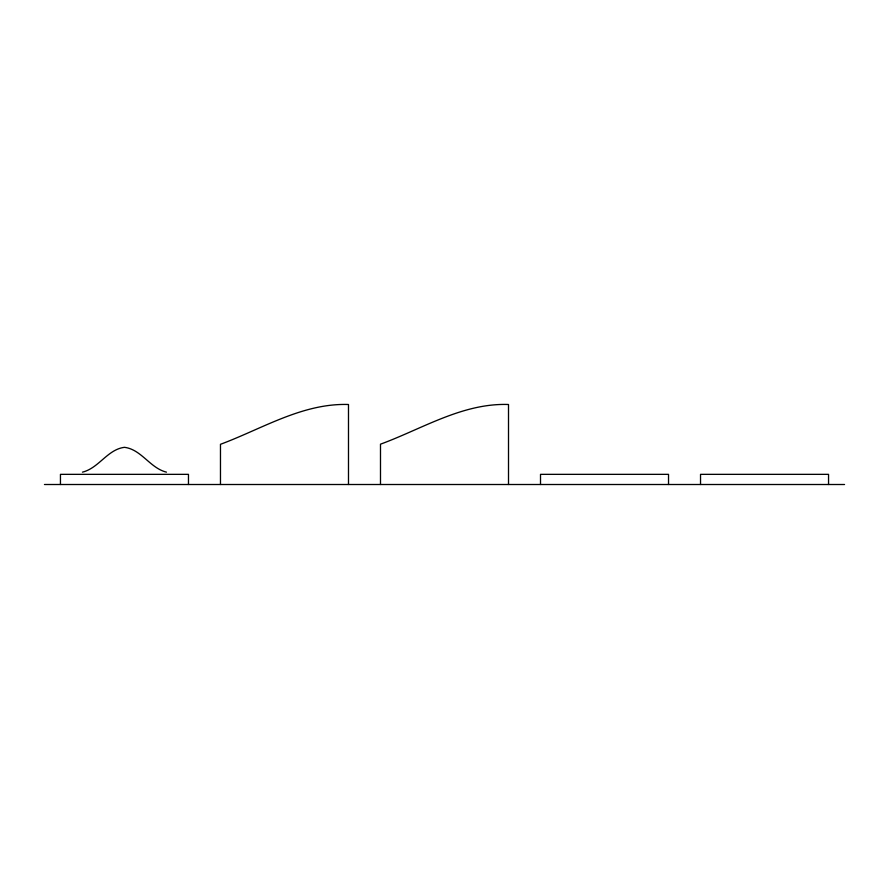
<?xml version="1.0" encoding="UTF-8"?>
<svg xmlns="http://www.w3.org/2000/svg" width="889" height="889" viewBox="0 0 889 889"><rect width="100%" height="100%" fill="white"/><g stroke="black" fill="none" stroke-linecap="round" stroke-linejoin="round"><path stroke-width="1.33" d="M82.455 472.148C98.857 468.147 107.513 449.401 124.46 447.323C141.407 449.401 150.063 468.147 166.465 472.148M44.45 484.505L844.55 484.505M828.548 484.505L828.548 474.348L700.532 474.348L700.532 484.505M668.528 484.505L668.528 474.348L540.512 474.348L540.512 484.505M508.508 484.505L508.508 404.495C462.647 402.884 422.064 428.965 380.492 444.178L380.492 484.505M348.488 484.505L348.488 404.495C302.593 403.006 262.088 428.865 220.472 444.3L220.472 484.505M188.468 484.505L188.468 474.348L60.452 474.348L60.452 484.505"/></g></svg>
